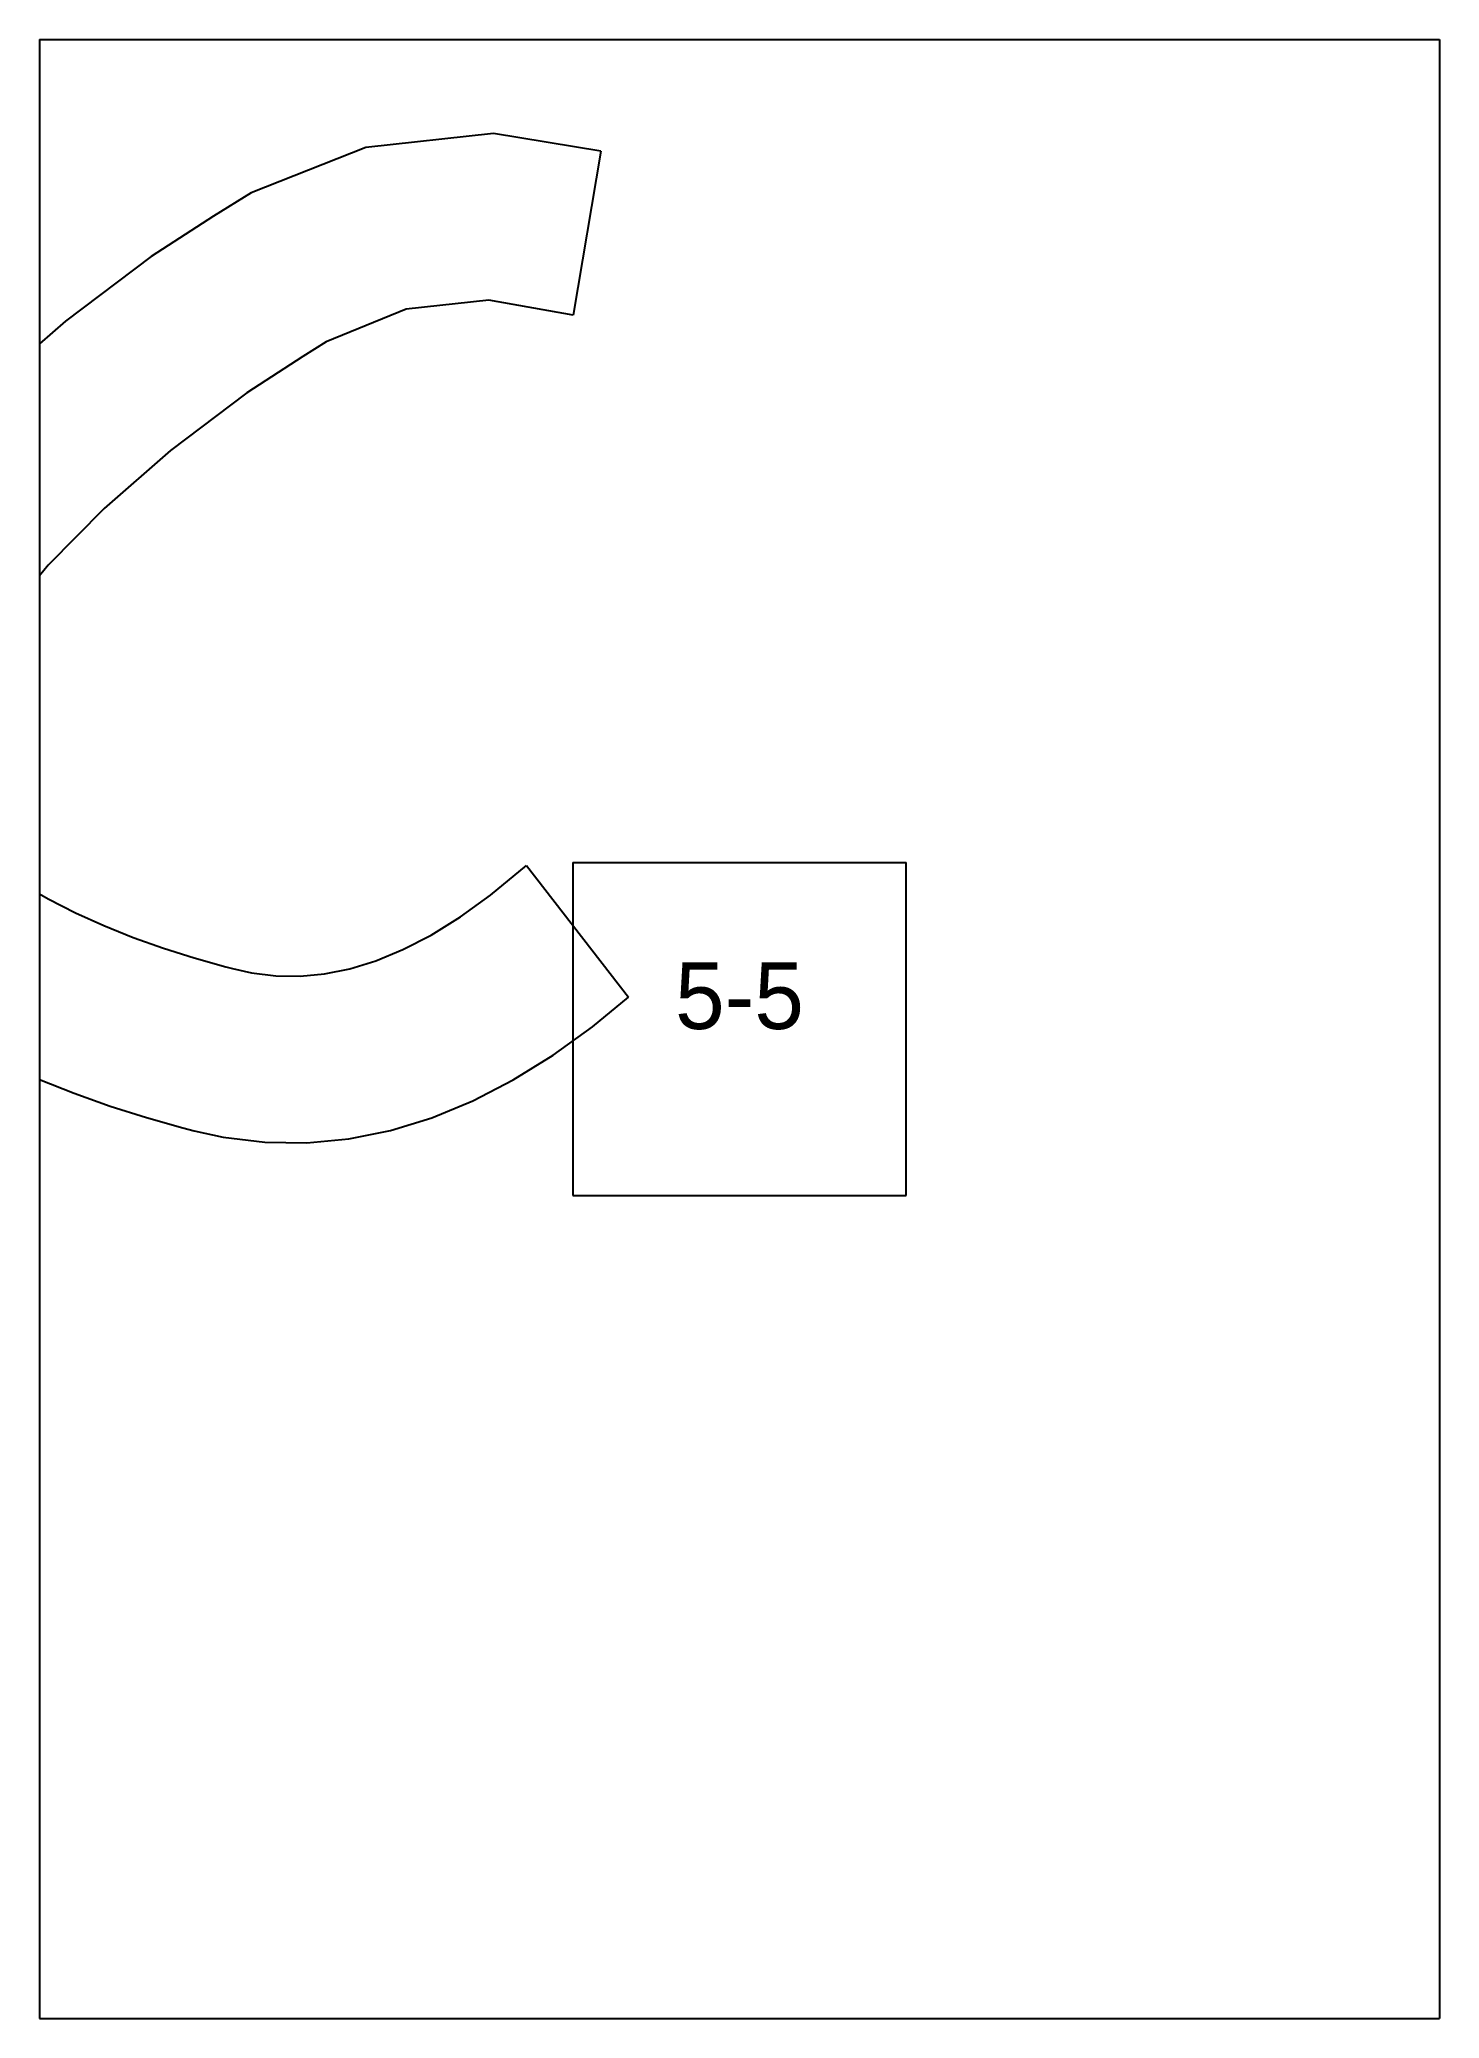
# Paper-space layout 'Plan 5-5' of a CAD drawing. Header units: metres, sheet in millimetres. Extents: x 0 to 210, y 0 to 297.
# The model-space entities are those that its viewports show. They can reach past a viewport. Long polylines and large blocks are cut down to what shows.
import ezdxf
from ezdxf.enums import TextEntityAlignment as Align

# ---------------------------------------------------------------- set-up
doc = ezdxf.new("R2010")
doc.units = ezdxf.units.M
for name, color, linetype in [('default', 7, 'Continuous'), ('TEXTLAYER', 7, 'Continuous'), ('VIEWPORTS', 7, 'Continuous')]:
    doc.layers.add(name, color=color, linetype=linetype)

msp = doc.modelspace()

# ---------------------------------------------------------------- linework, layer by layer
at = {"color": 9}
for p, q in [((840, -891), (840, -1188)), ((840, -891), (840, -1188)), ((1050, -891), (1050, -1188)), ((630, -1188), (840, -1188)), ((630, -1188), (840, -1188)), ((840, -1188), (1050, -1188)), ((840, -1188), (840, -1485)), ((840, -1188), (1050, -1188)), ((840, -1188), (840, -1485)), ((1050, -1188), (1050, -1485)), ((920, -1311.5), (970, -1311.5)), ((920, -1311.5), (920, -1361.5)), ((970, -1361.5), (970, -1311.5)), ((920, -1361.5), (970, -1361.5)), ((630, -1485), (840, -1485)), ((630, -1485), (840, -1485)), ((840, -1485), (1050, -1485)), ((840, -1485), (840, -1782)), ((840, -1485), (1050, -1485)), ((840, -1485), (840, -1782)), ((1050, -1485), (1050, -1782))]:
    msp.add_line(p, q, dxfattribs=at)
at = {"layer": 'default', "color": 7, "linetype": 'Continuous'}
for p, q in [((908.11, -1202.11), (888.94, -1204.22)), ((924.19, -1204.73), (908.11, -1202.11)), ((888.94, -1204.22), (871.74, -1211.01)), ((924.19, -1204.73), (920.03, -1229.38)), ((871.74, -1211.01), (866.07, -1214.48)), ((866.07, -1214.48), (856.75, -1220.55)), ((856.75, -1220.55), (843.87, -1230.26)), ((894.98, -1228.48), (882.98, -1233.34)), ((907.4, -1227.1), (894.98, -1228.48)), ((920.03, -1229.38), (907.4, -1227.1)), ((843.87, -1230.26), (832.52, -1240.18)), ((882.98, -1233.34), (879.47, -1235.58)), ((879.47, -1235.58), (871.1, -1241.02)), ((871.1, -1241.02), (859.63, -1249.66)), ((859.63, -1249.66), (849.68, -1258.36)), ((849.68, -1258.36), (841.31, -1266.89)), ((841.31, -1266.89), (834.52, -1275.11)), ((907.65, -1316.4), (913.04, -1311.95)), ((913.04, -1311.95), (928.36, -1331.7)), ((837.47, -1314.75), (841.3, -1316.98)), ((841.3, -1316.98), (845.37, -1319.07)), ((903.13, -1319.68), (907.65, -1316.4)), ((845.37, -1319.07), (849.62, -1320.99)), ((849.62, -1320.99), (854.03, -1322.76)), ((898.74, -1322.4), (903.13, -1319.68)), ((854.03, -1322.76), (858.57, -1324.37)), ((858.57, -1324.37), (863.2, -1325.84)), ((890.44, -1326.27), (894.51, -1324.59)), ((894.51, -1324.59), (898.74, -1322.4)), ((863.2, -1325.84), (867.93, -1327.18)), ((867.93, -1327.18), (868.94, -1327.43)), ((868.94, -1327.43), (871.77, -1328.07)), ((882.74, -1328.23), (886.52, -1327.47)), ((886.52, -1327.47), (890.44, -1326.27)), ((871.77, -1328.07), (875.46, -1328.53)), ((875.46, -1328.53), (879.07, -1328.58)), ((879.07, -1328.58), (882.74, -1328.23)), ((922.96, -1336.17), (928.36, -1331.7)), ((917.06, -1340.44), (922.96, -1336.17)), ((834.51, -1341.59), (839.82, -1343.99)), ((911.07, -1344.15), (917.06, -1340.44)), ((839.82, -1343.99), (845.18, -1346.14)), ((905.01, -1347.28), (911.07, -1344.15)), ((845.18, -1346.14), (850.59, -1348.07)), ((850.59, -1348.07), (856.03, -1349.79)), ((898.86, -1349.81), (905.01, -1347.28)), ((856.03, -1349.79), (861.5, -1351.34)), ((861.5, -1351.34), (863.21, -1351.77)), ((892.65, -1351.71), (898.86, -1349.81)), ((863.21, -1351.77), (867.56, -1352.72)), ((867.56, -1352.72), (873.77, -1353.47)), ((873.77, -1353.47), (880.07, -1353.56)), ((880.07, -1353.56), (886.38, -1352.96)), ((886.38, -1352.96), (892.65, -1351.71))]:
    msp.add_line(p, q, dxfattribs=at)

# ---------------------------------------------------------------- texts
at = {"layer": 'TEXTLAYER', "color": 1}
msp.add_text('5-5', height=10, dxfattribs=at).set_placement((945, -1336.5), align=Align.CENTER)

psp = doc.layouts.new('Plan 5-5')

# ---------------------------------------------------------------- viewports
at = {"layer": 'VIEWPORTS'}
psp.add_viewport(center=(105, 148.5), size=(210, 297), view_center_point=(945, -1336.5), view_height=297, dxfattribs=at)

doc.saveas('drawing.dxf')
